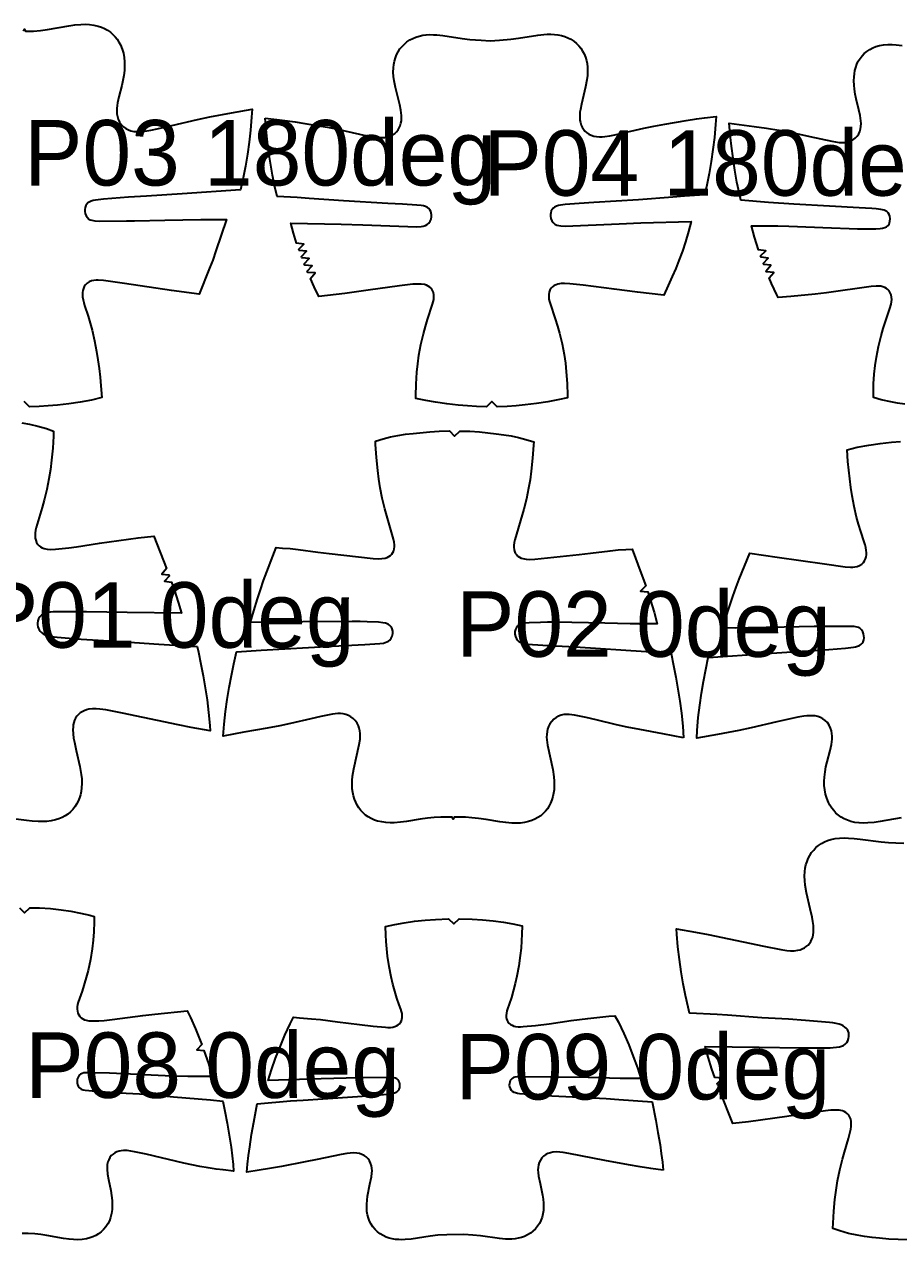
# Model space of a CAD drawing. Header units: millimetres. Extents: x 0 to 2016, y 0 to 4064.
# Drawn here: x 954.5 to 1288.5, y 1595.4 to 2059.5 of the extents above; entities that cross this region are included whole.
import ezdxf

# ---------------------------------------------------------------- set-up
doc = ezdxf.new("R2010")
doc.units = ezdxf.units.MM
doc.layers.add('ANNOTATION', color=3, linetype='Continuous')
doc.layers.add('PIECES', color=5, linetype='Continuous')

msp = doc.modelspace()

# ---------------------------------------------------------------- linework, layer by layer
at = {"layer": 'PIECES'}
for points in [[(954.2, 2056.86), (954.6, 2057.66), (955, 2056.86), (955.78, 2056.83), (958.06, 2056.89), (960.71, 2057.12), (963.35, 2057.48), (971.44, 2058.91), (973.76, 2059.25), (976.09, 2059.46), (977.76, 2059.51), (979.42, 2059.44), (981.07, 2059.23), (982.7, 2058.86), (983.95, 2058.44), (985.16, 2057.9), (986.3, 2057.25), (987.38, 2056.49), (988.33, 2055.67), (989.19, 2054.76), (989.95, 2053.77), (990.63, 2052.72), (991.22, 2051.61), (991.86, 2050.05), (992.32, 2048.44), (992.63, 2046.79), (992.78, 2045.17), (992.8, 2043.55), (992.71, 2041.93), (992.48, 2039.97), (992.13, 2038.03), (991.69, 2036.1), (990.56, 2031.75), (990.09, 2029.56), (989.93, 2028.49), (989.83, 2027.41), (989.8, 2026.34), (989.88, 2025.28), (990.06, 2024.24), (990.38, 2023.22), (990.9, 2022.13), (991.59, 2021.15), (992.44, 2020.3), (993.3, 2019.68), (994.24, 2019.19), (995.24, 2018.83), (996.28, 2018.61), (997.34, 2018.51), (998.41, 2018.51), (999.48, 2018.59), (1000.54, 2018.73), (1002.88, 2019.13), (1005.19, 2019.6), (1010.89, 2020.87), (1020.67, 2023.16), (1025.4, 2024.16), (1033.6, 2025.73), (1041.51, 2027.12), (1041.34, 2024.1), (1040.91, 2019.14), (1040.38, 2014.53), (1039.73, 2009.93), (1038.97, 2005.39), (1038.09, 2000.88), (1037.08, 1996.3), (1014.84, 1994.72), (1001.2, 1993.91), (994.25, 1993.46), (984.73, 1992.67), (981.68, 1992.37), (980.85, 1992.22), (980.04, 1991.99), (979.29, 1991.64), (978.76, 1991.27), (978.32, 1990.82), (977.97, 1990.29), (977.71, 1989.58), (977.61, 1988.82), (977.64, 1988.05), (977.8, 1987.21), (978.12, 1986.41), (978.58, 1985.7), (979.2, 1985.13), (979.7, 1984.86), (980.24, 1984.68), (981.39, 1984.48), (983.06, 1984.38), (993.48, 1984.41), (996.64, 1984.44), (1008.15, 1984.75), (1021.87, 1985), (1026.86, 1985.01), (1031.7, 1984.96), (1027.72, 1973.01), (1026.48, 1969.47), (1025.27, 1966.34), (1021.24, 1956.44), (1010.73, 1957.91), (992.76, 1960.53), (984.78, 1961.64), (982.76, 1961.78), (981.9, 1961.77), (981.05, 1961.69), (980.22, 1961.52), (979.29, 1961.16), (978.45, 1960.63), (977.86, 1960.05), (977.39, 1959.36), (977.04, 1958.6), (976.82, 1957.83), (976.71, 1957.04), (976.69, 1956.23), (976.75, 1955.43), (976.94, 1954.31), (977.21, 1953.22), (977.53, 1952.13), (978.87, 1948.11), (979.7, 1945.39), (980.45, 1942.65), (981.36, 1938.64), (982.11, 1934.6), (982.62, 1931.34), (983.05, 1928.07), (983.43, 1924.75), (983.74, 1921.43), (984.06, 1916.95), (980.18, 1916.01), (975.79, 1915.16), (971.47, 1914.52), (967.13, 1914.05), (963.65, 1913.76), (960.17, 1913.57), (956.42, 1913.46), (954.42, 1915.46)], [(1290.81, 1914.49), (1288.13, 1914.86), (1285.47, 1915.33), (1281.87, 1916.14), (1278.88, 1916.99), (1278.84, 1918.41), (1278.93, 1922.15), (1279.17, 1925.88), (1279.53, 1929.16), (1280.01, 1932.42), (1280.83, 1936.51), (1281.83, 1940.56), (1282.61, 1943.29), (1283.47, 1946), (1285.14, 1950.97), (1285.61, 1952.68), (1285.77, 1953.54), (1285.84, 1954.41), (1285.8, 1955.29), (1285.62, 1956.14), (1285.32, 1956.95), (1284.86, 1957.69), (1284.38, 1958.23), (1283.81, 1958.68), (1283.18, 1959.04), (1282.49, 1959.31), (1281.66, 1959.49), (1280.82, 1959.56), (1279.96, 1959.55), (1277.98, 1959.38), (1260.97, 1956.97), (1256.57, 1956.45), (1247.26, 1955.53), (1242.5, 1955.13), (1241.96, 1956.18), (1239.94, 1960.49), (1239.02, 1962.64), (1240.83, 1964.77), (1238.04, 1964.94), (1237.86, 1965.41), (1239.74, 1967.47), (1236.96, 1967.74), (1236.78, 1968.2), (1238.7, 1970.23), (1235.93, 1970.55), (1235.76, 1971.03), (1237.72, 1973.02), (1234.95, 1973.39), (1233.46, 1978.24), (1232.32, 1982.49), (1239.05, 1982.56), (1242.41, 1982.53), (1246.61, 1982.43), (1262.84, 1981.75), (1269.62, 1981.52), (1272.77, 1981.46), (1279.83, 1981.44), (1281.43, 1981.52), (1282.33, 1981.64), (1283.21, 1981.89), (1283.91, 1982.23), (1284.5, 1982.74), (1284.82, 1983.21), (1285.03, 1983.73), (1285.17, 1984.29), (1285.25, 1985.28), (1285.09, 1986.26), (1284.84, 1986.9), (1284.48, 1987.47), (1284, 1987.96), (1283.48, 1988.29), (1282.91, 1988.54), (1281.7, 1988.84), (1279.97, 1989.08), (1278.24, 1989.21), (1273.47, 1989.42), (1262.09, 1990.02), (1248.45, 1990.85), (1238.74, 1991.49), (1228.24, 1992.29), (1227.67, 1994.72), (1226.74, 1999.22), (1225.93, 2003.75), (1225.24, 2008.34), (1224.65, 2012.95), (1224.27, 2016.28), (1223.75, 2021.72), (1223.75, 2021.72), (1233.29, 2020.5), (1238, 2019.82), (1242.7, 2019.07), (1246.68, 2018.34), (1250.65, 2017.55), (1254.62, 2016.72), (1262.95, 2014.87), (1264.33, 2014.61), (1265.72, 2014.43), (1267.12, 2014.36), (1268, 2014.41), (1268.88, 2014.53), (1269.72, 2014.74), (1270.54, 2015.06), (1271.3, 2015.49), (1272.06, 2016.1), (1272.71, 2016.83), (1273.25, 2017.64), (1273.66, 2018.54), (1273.95, 2019.53), (1274.11, 2020.54), (1274.16, 2021.57), (1274.11, 2022.61), (1273.98, 2023.65), (1273.8, 2024.68), (1273.3, 2026.91), (1272.28, 2030.99), (1271.9, 2032.87), (1271.62, 2034.77), (1271.47, 2036.31), (1271.41, 2037.86), (1271.46, 2039.4), (1271.59, 2040.64), (1271.81, 2041.87), (1272.12, 2043.07), (1272.54, 2044.23), (1273.09, 2045.37), (1273.75, 2046.43), (1274.51, 2047.42), (1275.37, 2048.33), (1276.33, 2049.15), (1277.44, 2049.89), (1278.62, 2050.52), (1279.85, 2051.02), (1281.14, 2051.39), (1282.73, 2051.69), (1284.35, 2051.83), (1285.97, 2051.83), (1287.59, 2051.73), (1289.84, 2051.44)], [(953.59, 1907.26), (956.42, 1906.78), (959.72, 1906.03), (962.97, 1905.1), (965.67, 1904.17), (965.61, 1902.18), (965.33, 1897.63), (964.9, 1893.09), (964.46, 1889.5), (963.89, 1885.94), (963.05, 1881.83), (962.04, 1877.76), (961.3, 1875.04), (959.73, 1869.84), (959.04, 1867.32), (958.82, 1866.28), (958.68, 1865.24), (958.63, 1864.18), (958.7, 1863.31), (958.87, 1862.46), (959.17, 1861.66), (959.62, 1860.92), (960.12, 1860.37), (960.69, 1859.92), (961.34, 1859.56), (962.03, 1859.29), (963.23, 1859.03), (964.46, 1858.95), (966.46, 1859.02), (971.47, 1859.61), (974.48, 1860.03), (983.22, 1861.37), (997.94, 1863.39), (1003.94, 1864.08), (1008.86, 1851.64), (1006.98, 1849.58), (1009.76, 1849.31), (1009.93, 1848.84), (1008.01, 1846.81), (1010.78, 1846.49), (1011.88, 1843.29), (1013.32, 1838.79), (1014.52, 1834.69), (993.83, 1834.9), (978.25, 1835.13), (966.75, 1835.14), (965.55, 1835.1), (964.36, 1835), (963.18, 1834.79), (962.41, 1834.56), (961.69, 1834.24), (961.02, 1833.81), (960.41, 1833.2), (959.95, 1832.46), (959.67, 1831.66), (959.54, 1830.82), (959.54, 1830.14), (959.64, 1829.47), (959.85, 1828.83), (960.16, 1828.23), (960.57, 1827.7), (961.06, 1827.24), (961.74, 1826.78), (962.48, 1826.42), (963.26, 1826.15), (964.48, 1825.86), (965.73, 1825.66), (966.98, 1825.53), (976.21, 1824.77), (982.65, 1824.29), (992.88, 1823.69), (1005.93, 1822.75), (1009.93, 1822.49), (1020.49, 1821.97), (1021, 1819.72), (1021.94, 1815.22), (1022.81, 1810.7), (1023.62, 1806.11), (1024.33, 1801.51), (1024.91, 1796.64), (1025.35, 1791.75), (1025.47, 1789.7), (1025.47, 1789.7), (1018.22, 1791), (1013.33, 1791.95), (992.05, 1796.4), (985.6, 1797.69), (983.3, 1798.02), (981.89, 1798.12), (980.49, 1798.1), (979.1, 1797.92), (978.23, 1797.7), (977.39, 1797.4), (976.59, 1797.01), (975.84, 1796.54), (975.17, 1795.97), (974.58, 1795.31), (974.08, 1794.56), (973.69, 1793.74), (973.4, 1792.89), (973.21, 1792), (973.1, 1791.08), (973.05, 1790.16), (973.12, 1788.54), (973.33, 1786.93), (973.62, 1785.32), (974.32, 1782.14), (975.71, 1776.03), (976.22, 1773.08), (976.41, 1771.35), (976.48, 1769.61), (976.4, 1767.88), (976.23, 1766.58), (975.95, 1765.31), (975.57, 1764.06), (975.08, 1762.85), (974.49, 1761.72), (973.81, 1760.66), (973.02, 1759.66), (972.14, 1758.75), (971.17, 1757.93), (970.08, 1757.19), (968.92, 1756.57), (967.71, 1756.06), (966.45, 1755.66), (964.79, 1755.31), (963.12, 1755.12), (961.42, 1755.05), (959.73, 1755.09), (957.51, 1755.24), (955.3, 1755.48), (947.2, 1756.49)], [(1289.53, 1756.5), (1281.44, 1755.07), (1279.12, 1754.74), (1276.79, 1754.52), (1275.12, 1754.48), (1273.46, 1754.55), (1271.81, 1754.76), (1270.18, 1755.13), (1268.93, 1755.55), (1267.72, 1756.08), (1266.58, 1756.73), (1265.5, 1757.5), (1264.55, 1758.32), (1263.7, 1759.23), (1262.93, 1760.21), (1262.25, 1761.26), (1261.66, 1762.37), (1261.02, 1763.93), (1260.56, 1765.54), (1260.25, 1767.2), (1260.1, 1768.81), (1260.08, 1770.43), (1260.17, 1772.05), (1260.4, 1774.01), (1260.75, 1775.96), (1261.19, 1777.88), (1262.32, 1782.23), (1262.79, 1784.43), (1262.95, 1785.5), (1263.05, 1786.57), (1263.08, 1787.64), (1263, 1788.7), (1262.82, 1789.75), (1262.51, 1790.76), (1261.98, 1791.85), (1261.29, 1792.83), (1260.44, 1793.69), (1259.58, 1794.31), (1258.64, 1794.8), (1257.64, 1795.15), (1256.6, 1795.38), (1255.54, 1795.48), (1254.47, 1795.47), (1253.4, 1795.39), (1252.34, 1795.25), (1250, 1794.86), (1247.69, 1794.39), (1241.99, 1793.11), (1232.21, 1790.82), (1227.48, 1789.83), (1219.29, 1788.25), (1211.37, 1786.87), (1211.54, 1789.88), (1211.97, 1794.84), (1212.5, 1799.46), (1213.15, 1804.05), (1213.91, 1808.59), (1214.79, 1813.11), (1215.8, 1817.69), (1238.04, 1819.26), (1251.68, 1820.08), (1258.63, 1820.53), (1268.15, 1821.31), (1271.2, 1821.61), (1272.03, 1821.76), (1272.84, 1821.99), (1273.6, 1822.34), (1274.12, 1822.71), (1274.56, 1823.16), (1274.91, 1823.69), (1275.18, 1824.41), (1275.27, 1825.16), (1275.24, 1825.94), (1275.08, 1826.78), (1274.77, 1827.57), (1274.3, 1828.28), (1273.68, 1828.85), (1273.18, 1829.12), (1272.64, 1829.31), (1271.49, 1829.5), (1269.82, 1829.6), (1259.4, 1829.58), (1256.25, 1829.54), (1244.73, 1829.24), (1231.01, 1828.98), (1226.02, 1828.97), (1221.18, 1829.03), (1225.16, 1840.97), (1226.4, 1844.51), (1227.61, 1847.65), (1231.64, 1857.55), (1242.15, 1856.08), (1260.12, 1853.45), (1268.1, 1852.35), (1270.12, 1852.21), (1270.98, 1852.22), (1271.83, 1852.29), (1272.66, 1852.47), (1273.59, 1852.82), (1274.43, 1853.35), (1275.02, 1853.94), (1275.49, 1854.62), (1275.84, 1855.38), (1276.06, 1856.16), (1276.17, 1856.95), (1276.19, 1857.75), (1276.13, 1858.56), (1275.94, 1859.67), (1275.67, 1860.77), (1275.35, 1861.85), (1274.01, 1865.87), (1273.18, 1868.59), (1272.43, 1871.34), (1271.52, 1875.34), (1270.77, 1879.38), (1270.26, 1882.64), (1269.83, 1885.92), (1269.45, 1889.23), (1269.14, 1892.56), (1268.82, 1897.04), (1272.7, 1897.98), (1277.1, 1898.83), (1281.41, 1899.47), (1285.75, 1899.94), (1289.23, 1900.22)], [(1292.15, 1595.38), (1288.31, 1595.46), (1284.75, 1595.64), (1281.18, 1595.92), (1278.33, 1596.2), (1275.48, 1596.57), (1272.65, 1597.06), (1269.35, 1597.8), (1266.1, 1598.74), (1263.4, 1599.66), (1263.45, 1601.66), (1263.73, 1606.21), (1264.17, 1610.75), (1264.61, 1614.33), (1265.18, 1617.9), (1266.02, 1622.01), (1267.03, 1626.08), (1267.77, 1628.79), (1269.34, 1633.99), (1270.03, 1636.52), (1270.25, 1637.55), (1270.39, 1638.6), (1270.43, 1639.65), (1270.37, 1640.53), (1270.2, 1641.38), (1269.89, 1642.18), (1269.45, 1642.92), (1268.95, 1643.46), (1268.37, 1643.91), (1267.73, 1644.28), (1267.04, 1644.55), (1265.84, 1644.81), (1264.61, 1644.89), (1262.61, 1644.81), (1257.6, 1644.22), (1254.58, 1643.81), (1245.85, 1642.47), (1231.13, 1640.44), (1225.13, 1639.76), (1220.2, 1652.19), (1222.09, 1654.25), (1219.31, 1654.53), (1219.14, 1655), (1221.06, 1657.03), (1218.28, 1657.35), (1217.19, 1660.54), (1215.75, 1665.05), (1214.54, 1669.15), (1235.24, 1668.93), (1250.82, 1668.71), (1262.32, 1668.7), (1263.52, 1668.74), (1264.71, 1668.84), (1265.89, 1669.05), (1266.65, 1669.28), (1267.38, 1669.59), (1268.04, 1670.03), (1268.65, 1670.64), (1269.11, 1671.37), (1269.4, 1672.18), (1269.52, 1673.02), (1269.52, 1673.7), (1269.43, 1674.36), (1269.22, 1675.01), (1268.91, 1675.6), (1268.49, 1676.14), (1268, 1676.6), (1267.32, 1677.06), (1266.58, 1677.41), (1265.81, 1677.69), (1264.58, 1677.98), (1263.34, 1678.17), (1262.09, 1678.3), (1252.86, 1679.07), (1246.41, 1679.55), (1236.18, 1680.15), (1223.13, 1681.09), (1219.13, 1681.34), (1208.58, 1681.86), (1208.06, 1684.12), (1207.12, 1688.62), (1206.25, 1693.14), (1205.45, 1697.72), (1204.74, 1702.33), (1204.15, 1707.2), (1203.71, 1712.08), (1203.59, 1714.14), (1203.59, 1714.14), (1210.85, 1712.84), (1215.74, 1711.89), (1237.02, 1707.43), (1243.47, 1706.15), (1245.77, 1705.82), (1247.17, 1705.72), (1248.58, 1705.74), (1249.97, 1705.92), (1250.84, 1706.13), (1251.68, 1706.44), (1252.48, 1706.82), (1253.22, 1707.3), (1253.9, 1707.86), (1254.49, 1708.52), (1254.99, 1709.28), (1255.38, 1710.09), (1255.66, 1710.95), (1255.86, 1711.84), (1255.97, 1712.75), (1256.01, 1713.67), (1255.95, 1715.3), (1255.74, 1716.91), (1255.44, 1718.51), (1254.75, 1721.7), (1253.35, 1727.8), (1252.84, 1730.76), (1252.66, 1732.49), (1252.59, 1734.22), (1252.66, 1735.96), (1252.84, 1737.25), (1253.11, 1738.53), (1253.5, 1739.77), (1253.99, 1740.98), (1254.58, 1742.11), (1255.26, 1743.18), (1256.05, 1744.17), (1256.92, 1745.09), (1257.89, 1745.91), (1258.98, 1746.65), (1260.14, 1747.27), (1261.36, 1747.78), (1262.62, 1748.18), (1264.27, 1748.53), (1265.95, 1748.72), (1267.64, 1748.78), (1269.34, 1748.75), (1271.56, 1748.59), (1273.77, 1748.35), (1281.86, 1747.35), (1284.65, 1747.08), (1287.45, 1746.9), (1290.43, 1746.84)], [(952.62, 1722.17), (954.6, 1720.15), (956.62, 1722.14), (960.32, 1722.05), (964.45, 1721.8), (968.57, 1721.37), (972.27, 1720.82), (975.95, 1720.11), (979.54, 1719.25), (981.21, 1718.77), (981.22, 1716.73), (981.08, 1712.98), (980.82, 1709.7), (980.42, 1706.43), (979.72, 1702.32), (978.83, 1698.24), (978.12, 1695.49), (976.57, 1690.25), (975.11, 1686.05), (974.86, 1685.18), (974.7, 1684.29), (974.66, 1683.39), (974.75, 1682.62), (974.95, 1681.88), (975.28, 1681.19), (975.73, 1680.57), (976.25, 1680.09), (976.84, 1679.7), (977.48, 1679.4), (978.16, 1679.18), (979.1, 1679), (980.06, 1678.92), (981.03, 1678.9), (983.01, 1678.96), (985, 1679.11), (988.05, 1679.44), (999.78, 1680.94), (1004.3, 1681.46), (1016.65, 1682.79), (1017.93, 1680.21), (1019.89, 1675.87), (1021.7, 1671.46), (1022.26, 1669.95), (1020.35, 1667.91), (1023.13, 1667.61), (1024.81, 1662.62), (1026.25, 1657.69), (1020.54, 1657.67), (1016.97, 1657.71), (1008.32, 1657.96), (986.98, 1658.98), (981.48, 1659.15), (977.87, 1659.12), (977.2, 1659.04), (976.54, 1658.87), (975.97, 1658.57), (975.48, 1658.16), (975.14, 1657.7), (974.9, 1657.18), (974.74, 1656.62), (974.64, 1655.95), (974.66, 1655.27), (974.8, 1654.6), (975.04, 1654.02), (975.4, 1653.51), (976.25, 1652.91), (976.95, 1652.66), (977.69, 1652.52), (981.85, 1652.08), (990.88, 1651.46), (1001, 1650.9), (1004.09, 1650.69), (1011.45, 1649.98), (1020.93, 1649.2), (1025.56, 1648.75), (1030.31, 1648.24), (1031.11, 1644.4), (1031.97, 1639.93), (1032.78, 1635.34), (1033.48, 1630.72), (1033.9, 1627.4), (1034.24, 1624.06), (1034.45, 1621.6), (1034.45, 1621.6), (1030.44, 1622.03), (1027.78, 1622.37), (1024.68, 1622.84), (1021.58, 1623.36), (1018.47, 1623.96), (1015.37, 1624.63), (1001.09, 1628.01), (996.54, 1628.99), (995.17, 1629.23), (993.79, 1629.39), (992.41, 1629.42), (991.54, 1629.34), (990.69, 1629.18), (989.87, 1628.93), (989.1, 1628.57), (988.38, 1628.1), (987.71, 1627.47), (987.16, 1626.74), (986.72, 1625.93), (986.4, 1625.06), (986.2, 1624.15), (986.11, 1623.23), (986.11, 1622.31), (986.29, 1620.45), (986.66, 1618.35), (987.53, 1614.18), (987.84, 1612.28), (988.04, 1610.36), (988.1, 1608.43), (988.03, 1606.89), (987.83, 1605.36), (987.46, 1603.86), (987, 1602.6), (986.4, 1601.4), (985.67, 1600.29), (984.8, 1599.27), (983.88, 1598.41), (982.88, 1597.66), (981.8, 1597.03), (980.67, 1596.5), (979.48, 1596.08), (978.26, 1595.76), (976.61, 1595.49), (974.94, 1595.38), (973.26, 1595.41), (971.58, 1595.54), (969.51, 1595.82), (963.11, 1597.02), (960.82, 1597.4), (958.51, 1597.67), (955.95, 1597.8), (953.61, 1597.78)]]:
    msp.add_lwpolyline(points, dxfattribs=at)
for points in [[(1046.51, 2023.64), (1050.95, 2023.17), (1054.04, 2022.79), (1058, 2022.23), (1066.15, 2020.92), (1070.33, 2020.17), (1074.11, 2019.41), (1085.3, 2016.93), (1087.15, 2016.59), (1089.01, 2016.34), (1090.07, 2016.25), (1091.13, 2016.24), (1092.18, 2016.31), (1093.22, 2016.5), (1094.22, 2016.82), (1095.17, 2017.27), (1096.03, 2017.87), (1096.69, 2018.48), (1097.25, 2019.17), (1097.72, 2019.93), (1098.09, 2020.74), (1098.38, 2021.71), (1098.55, 2022.7), (1098.61, 2023.7), (1098.58, 2024.72), (1098.48, 2025.74), (1098.33, 2026.75), (1097.93, 2028.75), (1096.27, 2035.32), (1095.76, 2037.98), (1095.55, 2039.62), (1095.44, 2041.26), (1095.48, 2042.91), (1095.62, 2044.2), (1095.88, 2045.46), (1096.25, 2046.7), (1096.73, 2047.9), (1097.31, 2049.03), (1098, 2050.09), (1098.79, 2051.08), (1099.67, 2051.98), (1100.65, 2052.8), (1101.74, 2053.53), (1102.9, 2054.15), (1104.11, 2054.66), (1105.37, 2055.04), (1106.7, 2055.32), (1108.05, 2055.49), (1109.4, 2055.56), (1110.76, 2055.54), (1112.12, 2055.47), (1114.39, 2055.23), (1121.79, 2054.11), (1124.7, 2053.75), (1129, 2053.41), (1132.52, 2053.25), (1136.04, 2053.44), (1140.33, 2053.81), (1143.24, 2054.19), (1150.64, 2055.37), (1152.9, 2055.62), (1154.26, 2055.71), (1155.62, 2055.73), (1156.98, 2055.67), (1158.32, 2055.52), (1159.65, 2055.25), (1160.92, 2054.88), (1162.14, 2054.38), (1163.3, 2053.77), (1164.4, 2053.04), (1165.38, 2052.24), (1166.27, 2051.34), (1167.06, 2050.36), (1167.76, 2049.3), (1168.35, 2048.18), (1168.85, 2046.98), (1169.22, 2045.75), (1169.49, 2044.48), (1169.65, 2043.2), (1169.69, 2041.55), (1169.6, 2039.9), (1169.4, 2038.26), (1168.91, 2035.6), (1167.3, 2029.01), (1166.92, 2027.02), (1166.77, 2026), (1166.68, 2024.98), (1166.66, 2023.97), (1166.73, 2022.96), (1166.91, 2021.97), (1167.21, 2021.01), (1167.58, 2020.19), (1168.05, 2019.44), (1168.62, 2018.75), (1169.28, 2018.15), (1170.15, 2017.56), (1171.1, 2017.11), (1172.1, 2016.8), (1173.14, 2016.63), (1174.2, 2016.56), (1175.25, 2016.58), (1176.31, 2016.67), (1178.17, 2016.94), (1180.02, 2017.3), (1191.19, 2019.87), (1194.97, 2020.65), (1199.14, 2021.43), (1207.28, 2022.8), (1211.23, 2023.39), (1214.33, 2023.8), (1218.75, 2024.31), (1218.56, 2021.26), (1218.12, 2016.3), (1217.57, 2011.69), (1216.9, 2007.1), (1216.12, 2002.56), (1215.23, 1998.05), (1214.39, 1994.35), (1206.74, 1993.88), (1202.26, 1993.56), (1189.06, 1992.53), (1172.12, 1991.42), (1166.49, 1991.08), (1161.06, 1990.69), (1159.36, 1990.5), (1158.56, 1990.34), (1157.78, 1990.09), (1157.06, 1989.71), (1156.55, 1989.3), (1156.13, 1988.8), (1155.81, 1988.23), (1155.59, 1987.57), (1155.5, 1986.88), (1155.52, 1986.18), (1155.67, 1985.31), (1155.99, 1984.49), (1156.49, 1983.77), (1157.16, 1983.19), (1157.88, 1982.83), (1158.67, 1982.62), (1159.48, 1982.5), (1161.12, 1982.44), (1181.73, 1983.25), (1190.05, 1983.64), (1209.21, 1984.15), (1208.23, 1980.33), (1207.08, 1976.44), (1205.88, 1972.88), (1204.57, 1969.35), (1203.33, 1966.25), (1202.04, 1963.18), (1200.52, 1959.75), (1198.81, 1956.1), (1188.8, 1957.19), (1179.87, 1958.31), (1167.94, 1959.91), (1162.9, 1960.46), (1160.87, 1960.55), (1159.6, 1960.5), (1158.34, 1960.29), (1157.61, 1960.05), (1156.93, 1959.72), (1156.31, 1959.29), (1155.78, 1958.75), (1155.31, 1958.03), (1155, 1957.22), (1154.84, 1956.37), (1154.82, 1955.47), (1154.93, 1954.58), (1155.12, 1953.7), (1155.38, 1952.83), (1157.31, 1946.99), (1158.16, 1944.27), (1158.93, 1941.54), (1159.93, 1937.49), (1160.72, 1933.39), (1161.18, 1930.13), (1161.53, 1926.85), (1161.86, 1922.33), (1162.02, 1917.79), (1162.01, 1916.89), (1158.25, 1916.07), (1154.49, 1915.37), (1150.18, 1914.7), (1145.85, 1914.17), (1142.38, 1913.85), (1138.9, 1913.62), (1135.11, 1913.47), (1133.1, 1915.46), (1131.11, 1913.46), (1127.22, 1913.58), (1123.74, 1913.78), (1120.26, 1914.07), (1115.93, 1914.57), (1111.61, 1915.21), (1107.85, 1915.88), (1104.08, 1916.66), (1104.07, 1917.57), (1104.19, 1922.11), (1104.49, 1926.63), (1104.81, 1929.91), (1105.25, 1933.18), (1106.01, 1937.28), (1106.97, 1941.34), (1107.73, 1944.08), (1108.55, 1946.8), (1110.44, 1952.66), (1110.69, 1953.53), (1110.88, 1954.41), (1110.97, 1955.3), (1110.95, 1956.2), (1110.78, 1957.05), (1110.47, 1957.86), (1109.99, 1958.58), (1109.45, 1959.11), (1108.83, 1959.54), (1108.15, 1959.86), (1107.42, 1960.09), (1106.16, 1960.29), (1104.89, 1960.33), (1102.86, 1960.23), (1097.82, 1959.64), (1085.9, 1957.95), (1076.99, 1956.76), (1066.99, 1955.59), (1065.25, 1959.22), (1063.78, 1962.46), (1065.58, 1964.6), (1062.79, 1964.76), (1062.59, 1965.22), (1064.43, 1967.33), (1061.64, 1967.53), (1061.45, 1967.99), (1063.33, 1970.07), (1060.54, 1970.32), (1060.37, 1970.79), (1062.28, 1972.83), (1059.5, 1973.14), (1059.34, 1973.61), (1061.3, 1975.6), (1058.53, 1975.97), (1057.37, 1979.75), (1056.37, 1983.56), (1075.53, 1983.2), (1083.85, 1982.87), (1104.47, 1982.22), (1106.11, 1982.3), (1106.92, 1982.42), (1107.71, 1982.64), (1108.43, 1983), (1109.09, 1983.58), (1109.58, 1984.31), (1109.89, 1985.14), (1110.04, 1986.01), (1110.05, 1986.71), (1109.96, 1987.39), (1109.74, 1988.05), (1109.41, 1988.62), (1108.99, 1989.11), (1108.48, 1989.52), (1107.75, 1989.9), (1106.97, 1990.14), (1106.16, 1990.3), (1104.47, 1990.47), (1099.03, 1990.82), (1093.4, 1991.11), (1076.46, 1992.1), (1063.25, 1993.02), (1058.77, 1993.31), (1051.11, 1993.72), (1050.24, 1997.41), (1049.31, 2001.92), (1048.5, 2006.45), (1047.8, 2011.04), (1047.21, 2015.64), (1046.73, 2020.6), (1046.51, 2023.64)], [(1206.37, 1787), (1198.44, 1788.59), (1189.62, 1790.19), (1184.76, 1791.12), (1180.75, 1792.01), (1172.95, 1793.9), (1169.13, 1794.78), (1164.7, 1795.65), (1162.66, 1795.93), (1161.64, 1795.97), (1160.62, 1795.9), (1159.57, 1795.67), (1158.56, 1795.29), (1157.62, 1794.77), (1156.76, 1794.12), (1155.96, 1793.31), (1155.29, 1792.39), (1154.77, 1791.37), (1154.42, 1790.4), (1154.19, 1789.39), (1154.07, 1788.36), (1154.04, 1787.32), (1154.09, 1786.28), (1154.37, 1784.18), (1156.37, 1774.93), (1156.81, 1772.09), (1156.94, 1770.46), (1156.97, 1768.83), (1156.88, 1767.2), (1156.7, 1765.89), (1156.42, 1764.59), (1156.03, 1763.33), (1155.53, 1762.11), (1154.96, 1761), (1154.3, 1759.96), (1153.54, 1758.99), (1152.69, 1758.09), (1151.75, 1757.28), (1150.69, 1756.55), (1149.56, 1755.92), (1148.38, 1755.41), (1147.14, 1755.02), (1145.58, 1754.67), (1143.99, 1754.48), (1142.38, 1754.42), (1140.77, 1754.46), (1138.42, 1754.65), (1136.09, 1754.96), (1130.89, 1755.81), (1128.01, 1756.23), (1125.51, 1756.49), (1122.99, 1756.67), (1120.24, 1756.76), (1118.7, 1756.76), (1118.3, 1755.96), (1117.9, 1756.76), (1116.36, 1756.78), (1113.61, 1756.71), (1111.09, 1756.55), (1108.58, 1756.31), (1105.7, 1755.91), (1100.5, 1755.1), (1098.16, 1754.81), (1095.81, 1754.63), (1094.2, 1754.61), (1092.6, 1754.69), (1091.01, 1754.89), (1089.44, 1755.24), (1088.21, 1755.65), (1087.03, 1756.17), (1085.91, 1756.8), (1084.85, 1757.55), (1083.92, 1758.36), (1083.08, 1759.27), (1082.33, 1760.25), (1081.67, 1761.29), (1081.11, 1762.4), (1080.62, 1763.63), (1080.25, 1764.89), (1079.97, 1766.19), (1079.8, 1767.5), (1079.72, 1769.13), (1079.77, 1770.77), (1079.92, 1772.4), (1080.37, 1775.23), (1082.44, 1784.46), (1082.74, 1786.56), (1082.8, 1787.6), (1082.78, 1788.64), (1082.66, 1789.67), (1082.44, 1790.68), (1082.11, 1791.66), (1081.59, 1792.68), (1080.93, 1793.6), (1080.13, 1794.42), (1079.27, 1795.08), (1078.34, 1795.61), (1077.34, 1795.99), (1076.28, 1796.23), (1075.27, 1796.31), (1074.25, 1796.28), (1072.21, 1796.01), (1067.77, 1795.18), (1063.94, 1794.33), (1056.13, 1792.5), (1052.11, 1791.64), (1047.24, 1790.75), (1038.41, 1789.22), (1030.47, 1787.69), (1030.84, 1792.23), (1031.38, 1797.1), (1032.04, 1801.71), (1032.81, 1806.31), (1033.64, 1810.83), (1034.54, 1815.34), (1035.53, 1819.9), (1045.03, 1820.55), (1072.16, 1822.09), (1084.53, 1822.64), (1090.34, 1823.01), (1091.74, 1823.22), (1092.39, 1823.39), (1093.01, 1823.63), (1093.59, 1823.95), (1094.11, 1824.36), (1094.67, 1825.05), (1095.05, 1825.85), (1095.26, 1826.81), (1095.25, 1827.79), (1095.07, 1828.59), (1094.71, 1829.33), (1094.15, 1829.94), (1093.45, 1830.39), (1092.5, 1830.76), (1091.49, 1830.98), (1089.84, 1831.18), (1085.51, 1831.38), (1082.83, 1831.45), (1079.75, 1831.47), (1060.89, 1831.3), (1051.31, 1831.1), (1047.97, 1831.09), (1040.9, 1831.24), (1042.13, 1835.59), (1043.52, 1840.11), (1044.67, 1843.59), (1045.9, 1847.05), (1050.73, 1859.65), (1053.16, 1859.51), (1056.05, 1859.27), (1059.15, 1858.9), (1066.58, 1857.91), (1070.92, 1857.37), (1087.82, 1855.51), (1089.85, 1855.41), (1091.12, 1855.46), (1092.38, 1855.67), (1093.1, 1855.91), (1093.78, 1856.23), (1094.39, 1856.65), (1094.92, 1857.18), (1095.33, 1857.8), (1095.62, 1858.47), (1095.81, 1859.19), (1095.89, 1859.93), (1095.89, 1860.69), (1095.77, 1861.78), (1095.53, 1862.86), (1092.26, 1874.53), (1091.26, 1878.51), (1090.44, 1882.54), (1089.93, 1885.83), (1089.53, 1889.13), (1089.03, 1894.06), (1088.66, 1899.01), (1088.6, 1900.33), (1091.6, 1901.22), (1094.4, 1901.92), (1097.23, 1902.5), (1100.1, 1902.94), (1102.98, 1903.29), (1109.44, 1903.89), (1113.01, 1904.12), (1116.88, 1904.22), (1118.87, 1902.21), (1120.88, 1904.2), (1124.75, 1904.08), (1128.32, 1903.82), (1134.77, 1903.16), (1137.65, 1902.8), (1140.52, 1902.33), (1143.34, 1901.73), (1146.14, 1901.01), (1149.13, 1900.09), (1149.06, 1898.77), (1148.65, 1893.83), (1148.11, 1888.9), (1147.68, 1885.6), (1147.15, 1882.31), (1146.3, 1878.29), (1145.27, 1874.32), (1141.9, 1862.67), (1141.66, 1861.6), (1141.52, 1860.51), (1141.52, 1859.75), (1141.6, 1859.01), (1141.78, 1858.29), (1142.06, 1857.61), (1142.47, 1856.99), (1143, 1856.46), (1143.61, 1856.03), (1144.28, 1855.7), (1145, 1855.46), (1146.25, 1855.24), (1147.53, 1855.18), (1149.56, 1855.26), (1166.47, 1856.99), (1170.81, 1857.5), (1178.25, 1858.43), (1181.36, 1858.77), (1184.25, 1859), (1186.68, 1859.11), (1190.18, 1849.79), (1191.89, 1845.08), (1189.93, 1843.09), (1192.7, 1842.72), (1193.73, 1839.52), (1195.09, 1834.99), (1196.28, 1830.62), (1189.21, 1830.53), (1185.88, 1830.56), (1176.3, 1830.85), (1157.44, 1831.16), (1154.35, 1831.17), (1151.67, 1831.12), (1147.34, 1830.95), (1145.7, 1830.77), (1144.68, 1830.56), (1143.72, 1830.2), (1143.03, 1829.75), (1142.46, 1829.14), (1142.1, 1828.41), (1141.91, 1827.6), (1141.89, 1826.62), (1142.09, 1825.67), (1142.47, 1824.86), (1143.02, 1824.17), (1143.54, 1823.75), (1144.11, 1823.43), (1144.74, 1823.19), (1145.38, 1823.01), (1146.78, 1822.79), (1152.59, 1822.37), (1164.96, 1821.72), (1192.07, 1819.97), (1201.56, 1819.25), (1202.52, 1814.68), (1203.38, 1810.16), (1204.17, 1805.63), (1204.91, 1801.03), (1205.53, 1796.42), (1206.04, 1791.54), (1206.37, 1787)], [(1198.59, 1621.93), (1193.81, 1622.6), (1189.82, 1623.22), (1185.3, 1623.98), (1176.23, 1625.62), (1171.67, 1626.49), (1162.46, 1628.34), (1160.32, 1628.7), (1159.02, 1628.85), (1157.71, 1628.89), (1156.41, 1628.8), (1155.45, 1628.61), (1154.52, 1628.31), (1153.66, 1627.87), (1152.87, 1627.3), (1152.19, 1626.59), (1151.63, 1625.77), (1151.22, 1624.87), (1150.94, 1623.94), (1150.77, 1622.99), (1150.72, 1622.02), (1150.75, 1621.05), (1150.94, 1619.65), (1151.55, 1616.87), (1152.49, 1612.35), (1152.72, 1610.82), (1152.86, 1609.28), (1152.89, 1607.74), (1152.8, 1606.47), (1152.6, 1605.2), (1152.28, 1603.97), (1151.84, 1602.77), (1151.26, 1601.62), (1150.56, 1600.54), (1149.75, 1599.54), (1148.82, 1598.64), (1147.82, 1597.85), (1146.74, 1597.19), (1145.59, 1596.64), (1144.4, 1596.21), (1143.2, 1595.91), (1141.99, 1595.71), (1140.76, 1595.6), (1139.52, 1595.58), (1138.29, 1595.61), (1136.07, 1595.79), (1128.76, 1596.82), (1125.86, 1597.14), (1122.34, 1597.32), (1115.93, 1597.29), (1112.42, 1597.07), (1109.51, 1596.73), (1102.22, 1595.63), (1100, 1595.43), (1098.77, 1595.38), (1097.53, 1595.4), (1096.3, 1595.49), (1095.08, 1595.68), (1093.89, 1595.97), (1092.69, 1596.38), (1091.54, 1596.92), (1090.45, 1597.58), (1089.44, 1598.35), (1088.51, 1599.25), (1087.68, 1600.23), (1086.97, 1601.31), (1086.39, 1602.46), (1085.93, 1603.65), (1085.6, 1604.88), (1085.38, 1606.14), (1085.28, 1607.42), (1085.29, 1608.96), (1085.43, 1610.5), (1085.64, 1612.03), (1086.53, 1616.56), (1087.12, 1619.34), (1087.29, 1620.75), (1087.32, 1621.72), (1087.25, 1622.69), (1087.08, 1623.64), (1086.79, 1624.56), (1086.37, 1625.46), (1085.81, 1626.27), (1085.12, 1626.98), (1084.32, 1627.54), (1083.45, 1627.96), (1082.52, 1628.26), (1081.56, 1628.44), (1080.26, 1628.52), (1078.96, 1628.46), (1077.65, 1628.3), (1075.52, 1627.93), (1066.33, 1625.99), (1061.77, 1625.08), (1052.72, 1623.35), (1048.21, 1622.55), (1044.22, 1621.89), (1039.45, 1621.16), (1039.75, 1624.2), (1040.14, 1627.53), (1040.59, 1630.85), (1041.33, 1635.54), (1042.15, 1640.22), (1043.44, 1647.25), (1056.12, 1648.35), (1061.01, 1648.71), (1068.54, 1649.14), (1081.74, 1650), (1090.62, 1650.67), (1094.13, 1651.03), (1094.86, 1651.14), (1095.57, 1651.3), (1096.25, 1651.55), (1096.83, 1651.89), (1097.33, 1652.32), (1097.7, 1652.86), (1097.91, 1653.49), (1097.96, 1654.14), (1097.9, 1654.81), (1097.77, 1655.38), (1097.56, 1655.92), (1097.24, 1656.4), (1096.81, 1656.77), (1096.31, 1657.04), (1095.76, 1657.22), (1094.91, 1657.35), (1094.05, 1657.38), (1082.24, 1657.15), (1067.86, 1656.77), (1055.52, 1656.37), (1047.69, 1656.23), (1048.95, 1660.29), (1050.49, 1664.72), (1052.18, 1669.09), (1054.05, 1673.47), (1056.07, 1677.79), (1057.37, 1680.32), (1059.67, 1680.16), (1064.23, 1679.76), (1067.69, 1679.41), (1074.14, 1678.63), (1082.52, 1677.5), (1087.74, 1676.93), (1092.45, 1676.5), (1093.42, 1676.46), (1094.38, 1676.47), (1095.33, 1676.59), (1096.03, 1676.76), (1096.7, 1677.02), (1097.31, 1677.38), (1097.85, 1677.85), (1098.25, 1678.37), (1098.54, 1678.94), (1098.75, 1679.55), (1098.86, 1680.2), (1098.89, 1680.86), (1098.8, 1681.72), (1098.6, 1682.57), (1098.33, 1683.4), (1097.69, 1685.05), (1096.83, 1687.6), (1095.33, 1692.99), (1094.64, 1695.81), (1093.88, 1699.73), (1093.3, 1703.67), (1092.98, 1706.45), (1092.72, 1709.23), (1092.56, 1711.79), (1092.45, 1714.93), (1096.02, 1715.77), (1099.58, 1716.43), (1103.57, 1716.99), (1107.58, 1717.38), (1111.54, 1717.68), (1116.56, 1717.93), (1118.57, 1715.94), (1120.56, 1717.95), (1125.58, 1717.74), (1129.54, 1717.49), (1133.55, 1717.13), (1137.55, 1716.62), (1141.11, 1715.98), (1144.69, 1715.18), (1144.61, 1712.04), (1144.47, 1709.48), (1144.25, 1706.69), (1143.95, 1703.91), (1143.41, 1699.96), (1142.69, 1696.04), (1142.02, 1693.21), (1140.57, 1687.81), (1139.74, 1685.26), (1139.12, 1683.6), (1138.85, 1682.76), (1138.66, 1681.91), (1138.58, 1681.05), (1138.61, 1680.39), (1138.73, 1679.74), (1138.94, 1679.13), (1139.25, 1678.56), (1139.65, 1678.05), (1140.19, 1677.59), (1140.81, 1677.24), (1141.48, 1676.98), (1142.18, 1676.81), (1143.13, 1676.71), (1144.09, 1676.7), (1145.06, 1676.75), (1149.77, 1677.23), (1154.98, 1677.85), (1163.35, 1679.06), (1169.79, 1679.9), (1173.25, 1680.29), (1177.8, 1680.73), (1180.1, 1680.91), (1181.42, 1678.39), (1183.49, 1674.09), (1185.4, 1669.73), (1187.13, 1665.37), (1188.72, 1660.96), (1190.02, 1656.91), (1182.18, 1656.98), (1169.84, 1657.26), (1155.46, 1657.5), (1143.65, 1657.62), (1142.79, 1657.58), (1141.94, 1657.44), (1141.39, 1657.26), (1140.89, 1656.98), (1140.47, 1656.6), (1140.15, 1656.12), (1139.94, 1655.58), (1139.82, 1655.01), (1139.76, 1654.34), (1139.83, 1653.69), (1140.04, 1653.07), (1140.42, 1652.53), (1140.92, 1652.1), (1141.5, 1651.77), (1142.19, 1651.53), (1142.9, 1651.37), (1143.63, 1651.27), (1147.14, 1650.94), (1156.02, 1650.35), (1169.24, 1649.62), (1176.77, 1649.26), (1181.66, 1648.95), (1194.35, 1647.97), (1195.71, 1640.96), (1196.57, 1636.29), (1197.36, 1631.6), (1197.84, 1628.28), (1198.26, 1624.96), (1198.59, 1621.93)]]:
    msp.add_lwpolyline(points, close=True, dxfattribs=at)

# ---------------------------------------------------------------- texts
at = {"layer": 'ANNOTATION'}
for s, p in [('P03 180deg', (954.39, 1997.95)), ('P04 180deg', (1129.89, 1994.06)), ('P01 0deg', (937.52, 1821.45)), ('P02 0deg', (1119.42, 1817.98)), ('P08 0deg', (954.87, 1649.53)), ('P09 0deg', (1119.2, 1648.93))]:
    msp.add_text(s, height=25, dxfattribs=at).set_placement(p)

doc.saveas('drawing.dxf')
